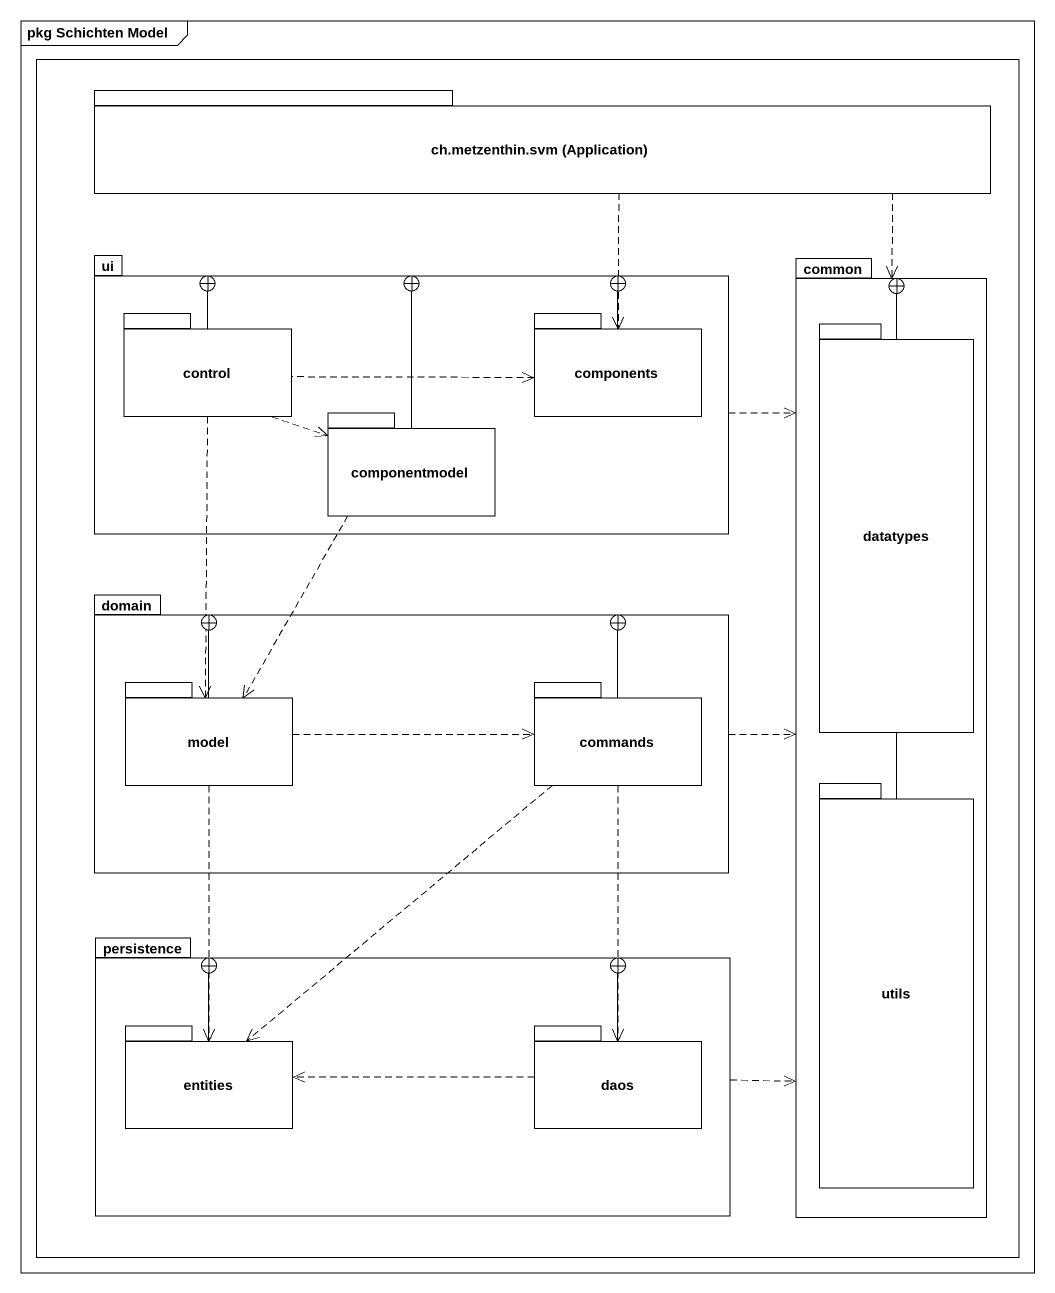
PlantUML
@startuml
mainframe pkg Schichten Model
rectangle " " as rectangle1 {
  package "ch.metzenthin.svm (Application)" as ch_metzenthin_svm {
  }
  package ui {
    package "control" as control_ {
    }
    package components {
    }
    package componentmodel {
    }
  }
  package common {
    package datatypes {
    }
    package utils {
    }
  }
  package domain {
    package model {
    }
    package commands {
    }
  }
  package persistence {
    package entities {
    }
    package daos {
    }
  }
}
ch_metzenthin_svm ..> components
ch_metzenthin_svm ..> common
ui ..> common
control_ -right-+ ui
control_ .right.> componentmodel
control_ ..> model
components -left-+ ui
components <.left. control_
datatypes --+ common
componentmodel -up-+ ui
componentmodel ..> model
domain .right.> common
model -right-+ domain
model .right.> commands
model ..> entities
commands -left-+ domain
commands ..> entities
commands ..> daos
utils -up-+ common
persistence .up.> common
entities -right-+ persistence
daos -left-+ persistence
daos .left.> entities
@enduml
